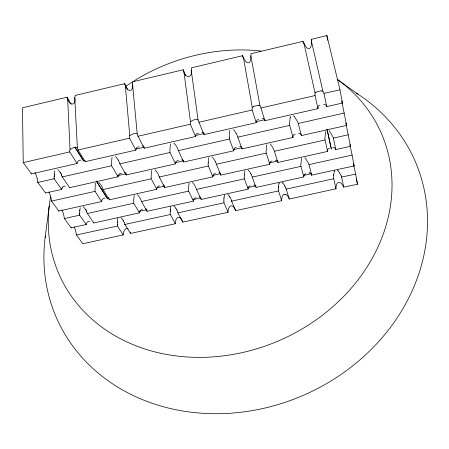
<?xml version="1.0" encoding="UTF-8"?>
<svg xmlns="http://www.w3.org/2000/svg" width="449" height="449" viewBox="0 0 449 449"><rect width="100%" height="100%" fill="white"/><g stroke="black" fill="none" stroke-linecap="round" stroke-linejoin="round"><path stroke-width="0.67" d="M139.212 146.868A9.867 5.208 59.6 0 0 137.13 147.373A9.244 4.877 59.6 0 0 136.816 147.648L136.423 148.148A8.34 4.406 59.5 0 0 136.12 148.754A8.166 4.316 59.5 0 0 135.884 149.713L135.839 150.118L85.31 161.634L77.974 149.876A16.518 12.869 -31.9 0 0 77.795 149.012A15.311 11.932 -31.8 0 0 77.554 148.204A14.093 10.984 -31.8 0 0 77.357 147.699C75.471 145.947 72.036 148.479 70.022 149.388A13.925 10.922 -30.7 0 0 69.881 149.966A16.046 12.594 -30.6 0 0 69.64 151.79L77.093 163.503L31.537 173.886L23.253 162.6L22.45 107.805L67.086 97.209L71.223 104.14M135.839 150.118L129.458 138.045A16.607 13.246 -26.6 0 1 129.514 137.125A15.389 12.269 -26.7 0 1 129.638 136.221A13.986 11.146 -26.8 0 1 129.755 135.643L125.333 85.692A13.414 10.288 -25.2 0 1 125.125 85.226A14.806 11.354 -25.1 0 1 124.861 84.479A15.968 12.252 -25.1 0 1 124.659 83.682L75.129 95.441A15.855 11.938 -29.6 0 1 75.045 96.299A14.705 11.073 -29.6 0 1 74.899 97.141A13.498 10.17 -29.5 0 1 74.764 97.68L77.357 147.699M74.203 226.947A7.936 2.161 78 0 1 74.528 227.637A7.857 2.138 78 0 1 76.369 234.849L82.812 243.762L123.245 234.866A13.868 11.657 -32.1 0 1 123.402 233.205A11.915 10.013 -32.3 0 1 123.57 232.419A10.484 8.8 -32.3 0 1 123.638 232.172A9.249 7.762 -32.4 0 1 123.873 231.448A8.11 6.802 -32.5 0 1 124.059 231.005L124.85 229.703A3.373 2.823 -32.6 0 1 125.254 229.282A2.61 2.183 -32.6 0 1 125.681 228.962A2.144 1.79 -32.6 0 1 126.124 228.743A1.976 1.65 -32.6 0 1 126.899 228.603A2.144 1.79 -32.6 0 1 127.207 228.631A2.61 2.183 -32.6 0 1 127.673 228.76A3.373 2.817 -32.7 0 1 128.128 228.99M129.755 135.643C131.838 134.509 134.975 132.399 137.214 133.925A14.143 11.225 -28 0 1 137.433 134.431A15.361 12.19 -28.1 0 1 137.624 134.964A16.574 13.144 -28.2 0 1 137.927 136.098L144.191 148.215L195.556 136.507L195.573 136.109A8.228 3.918 60.2 0 1 195.742 135.149A8.402 4.002 60.3 0 1 195.989 134.554A8.755 4.17 60.3 0 1 196.207 134.212L196.331 134.066A9.311 4.428 60.4 0 1 196.606 133.808A9.945 4.731 60.4 0 1 198.492 133.336M137.383 194.636A9.087 5.029 60.9 0 1 139.987 197.953A8.273 4.574 60.9 0 1 140.318 198.576A7.947 4.395 61 0 1 140.762 199.524L140.891 199.839A7.599 4.198 61 0 1 141.312 201.096L147.031 211.311L193.446 201.135L193.463 200.754M79.675 213.359L79.686 213.017M54.138 176.827L54.149 176.463M89.671 221.2A8.565 5.147 61.1 0 0 86.915 222.665A7.622 4.574 61.1 0 0 86.618 223.293A7.302 4.383 61.1 0 0 86.309 224.483L71.195 227.8A7.857 2.138 78 0 1 71.223 227.312M208.184 163.082L208.168 164.166A7.936 2.093 -87.8 0 0 208.201 165.569L212.882 176.861L164.676 187.559L159.069 176.547A7.874 4.159 60.5 0 0 158.626 175.25L158.491 174.925A8.239 4.35 60.5 0 0 158.031 173.948A8.576 4.529 60.5 0 0 157.678 173.308A9.423 4.978 60.5 0 0 155.006 169.834M105.021 198.155A9.165 5.304 60.6 0 0 102.973 198.795A8.582 4.961 60.5 0 0 102.664 199.081L102.518 199.238A8.071 4.67 60.5 0 0 102.265 199.592A7.751 4.479 60.5 0 0 101.957 200.203A7.588 4.389 60.5 0 0 101.693 201.146L101.642 201.539L58.802 211.047L58.825 210.665A8.121 2.284 77.7 0 1 58.841 210.418M118.244 160.074A8.84 4.888 59.1 0 1 118.603 160.736A8.492 4.692 59.1 0 1 119.075 161.741L119.21 162.072A8.121 4.484 59.1 0 1 119.647 163.397L126.141 174.97L175.48 163.879L175.503 163.481A7.925 3.99 60.7 0 1 175.694 162.532A8.093 4.08 60.7 0 1 175.952 161.932A8.43 4.249 60.8 0 1 176.171 161.589L176.294 161.432A8.969 4.518 60.8 0 1 176.575 161.163A9.575 4.827 60.8 0 1 178.461 160.624M212.893 176.474L212.882 176.861M61.709 189.068L61.642 189.467L45.618 192.935M98.746 182.462A9.356 5.41 59.6 0 1 101.474 185.897A8.514 4.922 59.6 0 1 101.816 186.537A8.177 4.726 59.6 0 1 102.265 187.508L102.394 187.834A7.818 4.518 59.6 0 1 102.81 189.119L109.365 199.827L156.836 189.298L156.869 188.906A7.644 4.047 61.2 0 1 157.071 187.963A7.807 4.136 61.2 0 1 157.335 187.362A8.133 4.305 61.3 0 1 157.56 187.014L157.683 186.857A8.649 4.58 61.2 0 1 157.964 186.582A9.238 4.888 61.2 0 1 159.844 185.97M278.419 187.424L278.391 189.484A7.554 2.206 -89 0 0 278.475 190.786L281.663 200.692L235.59 210.671L231.605 201.006M333.663 175.351L333.641 177.428A7.611 2.638 -88.8 0 0 333.764 178.724M31.537 173.886L31.565 173.494A8.666 2.599 76.9 0 1 31.626 173.005M87.145 213.051L93.74 222.985L139.487 212.832M62.063 176.446L69.539 187.688L118.115 176.771L118.16 176.373A7.869 4.361 60 0 1 118.413 175.419A8.031 4.451 60 0 1 118.716 174.813A8.368 4.636 60 0 1 118.974 174.459L119.114 174.302A8.901 4.933 60 0 1 119.428 174.027M278.503 186.38L278.93 183.72M303.956 43.34L315.046 93.01L314.968 94.189A19.133 15.356 -12.2 0 0 315.03 95.413L317.976 108.607L264.888 120.708L260.891 107.85A18.735 15.12 -19.2 0 0 260.476 106.716L259.954 105.689L250.879 55.929L250.997 54.829A18.027 13.953 -19 0 0 250.991 53.695L302.98 41.353A18.392 14.16 -13.4 0 0 303.417 42.391L305.803 46.567A8.806 8.649 -42.3 0 0 306.661 47.555C307.896 49.295 310.506 48.644 310.86 46.561A8.772 8.643 -41.2 0 0 311.213 45.282L311.589 40.455A18.263 14.104 -15.1 0 0 311.533 39.321L326.872 35.533L339.988 89.834L342.441 103.034L326.754 106.609L326.608 106.239A8.598 3.042 -88.3 0 0 326.288 105.594L324.964 104.437L323.583 104.78M333.753 174.302L334.241 171.608M77.093 163.503L77.155 163.099A8.11 4.692 58.5 0 1 77.458 162.134A8.284 4.793 58.5 0 1 77.812 161.517A8.632 4.995 58.5 0 1 78.104 161.163L78.266 161.011A9.176 5.309 58.5 0 1 78.614 160.736A9.799 5.674 58.5 0 1 80.887 160.181M49.255 205.737L45.063 238.133A195.68 170.053 -23.6 0 0 308.766 392.886A195.68 170.053 -23.6 0 0 356.27 93.095M125.333 85.692C127.606 92.876 134.055 91.613 132.528 83.985A13.565 10.372 -26.3 0 0 132.64 83.441A14.772 11.287 -26.3 0 0 132.73 82.885A15.928 12.168 -26.4 0 0 132.809 81.746L183.141 69.797A16.113 12.454 -21.3 0 0 183.383 70.594A14.929 11.539 -21.4 0 0 183.574 71.094A13.526 10.456 -21.5 0 0 183.91 71.806C186.161 79.125 192.666 77.716 191.223 70.072A13.487 10.406 -22.6 0 0 191.319 69.528A14.884 11.478 -22.7 0 0 191.409 68.691A16.057 12.381 -22.8 0 0 191.426 67.833L242.572 55.693A18.128 14.026 -17.3 0 0 242.96 56.737L243.448 57.691L252.243 107.463L252.119 108.641A18.841 15.204 -17 0 0 252.125 109.859L256.256 122.672L204.042 134.571L198.896 122.094A16.692 13.403 -23.9 0 0 198.632 121.236A15.462 12.42 -23.8 0 0 198.312 120.427A14.054 11.287 -23.7 0 0 198.071 119.928C195.624 118.637 192.587 120.293 190.488 121.668A14.093 11.343 -22.2 0 0 190.348 122.549A15.513 12.488 -22.1 0 0 190.297 123.149A16.748 13.487 -22.1 0 0 190.275 124.07L195.556 136.507M290.161 117.369L289.549 123.817A8.537 2.649 -87.6 0 0 289.616 124.889L292.978 137.467L242.045 148.916L237.633 136.67A8.239 3.704 60.7 0 0 237.145 135.334L236.674 134.318A8.952 4.024 60.7 0 0 236.101 133.325M266.79 144.718L266.072 151.571A8.211 2.363 -88.2 0 0 266.128 152.609L269.793 164.239L220.841 175.099L216.21 163.773A7.936 3.794 61.1 0 0 215.744 162.471L215.296 161.488M301.56 158.222L300.808 164.862A7.975 2.582 -88.4 0 0 300.869 165.877L303.827 176.951L256.009 187.429L252.125 176.637A7.717 3.508 61.9 0 0 251.659 175.374L251.216 174.414M325.705 131.484L324.891 138.415A8.284 2.868 -87.8 0 0 324.964 139.465L327.59 151.414L277.88 162.443L274.255 150.797A8.211 3.238 62.3 0 0 273.89 149.82L272.189 146.559L270.186 143.955M304.113 174.728L303.827 175.868A7.611 2.913 64.8 0 0 303.81 176.811M62.372 187.491L62.821 186.975A8.828 5.332 58.1 0 1 63.169 186.689A9.435 5.685 58.3 0 1 65.425 186.111M315.046 93.01L316.029 92.202M304.377 174.313L305.926 173.763M252.243 107.463L253.432 106.609M262.272 118.777L263.417 118.48L264.512 119.681A8.514 2.498 -88.8 0 1 264.77 120.332L264.888 120.708M298.557 133.578L299.792 133.347L300.982 134.565A8.262 2.728 -89 0 1 301.268 135.211L301.397 135.576L346.6 125.417L341.902 101.901M275.327 160.304L276.444 160.17L277.51 161.432A7.959 2.447 -89.5 0 1 277.763 162.078L277.88 162.443M332.771 147.536L334.09 147.356L335.364 148.591A8.026 2.924 -89.3 0 1 335.667 149.225L335.807 149.59L350.489 146.335L346.241 125.153M309.254 172.916L310.304 173.017A8.211 3.02 -86.6 0 1 310.669 173.32L311.325 174.223A7.599 2.571 90 0 1 311.701 175.048M23.253 162.6L69.629 151.942M77.997 150.022L129.452 138.202M137.961 136.249L190.281 124.227M198.929 122.24L252.136 110.016M260.931 107.996L315.046 95.564M311.511 41.549L322.893 91.209L323.471 92.236A18.993 15.294 -14.3 0 1 323.942 93.364L339.988 89.834M83.632 160.972L74.994 147.25L83.632 160.972L85.041 160.652M135.733 149.13L144.011 147.244M195.556 135.486L204.351 133.482M256.048 121.696L265.084 119.63M37.767 181.952L37.817 182.446L54.127 178.753L61.642 189.467M62.164 176.934L111.599 165.737L118.115 176.771M119.765 163.885L169.997 152.508L175.48 163.879M178.298 150.628L229.344 139.067L233.761 150.78L183.63 162.044L178.163 150.14A8.177 4.097 60 0 0 177.697 148.81L176.715 146.795A9.783 4.911 60 0 0 173.959 143.158M237.779 137.158L289.661 125.406M294.353 116.414L297.698 121.971A8.525 3.098 62 0 1 298.074 122.97L298.237 123.464L344.299 113.03M117.745 175.626L126.107 173.741M175.464 162.639L183.731 160.781M233.581 149.568L241.989 147.676M50.844 197.257A8.408 2.441 77.3 0 1 51.074 198.278A8.357 2.425 77.3 0 1 51.253 199.272A8.385 2.436 77.3 0 1 51.444 200.602L51.495 201.085L95.065 191.353L101.642 201.539M102.922 189.596L151.212 178.803L156.836 189.298M159.193 177.018L208.241 166.057M216.345 164.25L266.167 153.115M274.401 151.274L325.02 139.965M329.156 130.71L332.838 136.636A8.284 2.812 62.6 0 1 333.225 137.619L333.382 138.096L348.334 134.751M107.524 198.784L96.389 181.099L107.524 198.784L108.944 198.469M156.897 187.856L164.732 186.111M212.321 175.548L220.594 173.707M269.406 162.869L277.987 160.967M61.833 209.801A8.121 2.284 77.7 0 1 62.069 210.233A8.149 2.29 77.7 0 1 62.512 211.221A8.121 2.284 77.7 0 1 63.612 214.515L63.679 214.835A8.121 2.284 77.7 0 1 64.291 218.119L64.325 218.573L79.681 215.183L86.298 224.618M87.246 213.516L133.746 203.251L139.476 212.961M141.424 201.562L188.631 191.145L193.446 201.135M196.426 189.422L244.346 178.848L248.224 189.136L201.113 199.457L196.297 188.962A7.655 3.856 61.5 0 0 195.854 187.699L194.928 185.802A9.16 4.613 61.5 0 0 192.368 182.44M252.265 177.102L300.92 166.366M304.877 157.487L308.446 163.178A7.987 2.963 62.9 0 1 308.805 164.126L308.957 164.592L352.111 155.073L350.007 145.386M304.063 175.323L311.617 173.662M139.454 211.378L146.93 209.739M192.986 199.637L201.057 197.869M247.854 187.603L255.964 185.824M311.69 175.093L354.132 165.928L352.111 155.073M76.386 235.001L117.464 226.049L123.245 235.007M124.867 224.438L170.356 214.521L175.29 223.731L130.53 233.429L124.833 224.287M177.866 212.882L224.023 202.819L228.092 212.298L182.681 222.132L177.826 212.731A7.369 3.873 62.1 0 0 177.187 210.895M231.645 201.158L278.487 190.948M286.181 189.108L333.747 178.741M341.571 177.035L355.653 174.128L353.846 165.911M286.226 189.259L289.274 199.047L336.004 188.782A16.461 14.076 -9.6 0 1 335.936 187.665L336.526 184.494A5.298 4.529 -10.7 0 1 336.93 183.759L337.294 183.304A2.812 2.402 -10.9 0 1 337.844 182.85A2.178 1.858 -11 0 1 338.305 182.62A2.06 1.757 -11 0 1 339.135 182.474A2.178 1.858 -11 0 1 339.466 182.496A2.812 2.402 -11 0 1 340.162 182.681L340.69 182.939A5.293 4.529 -11.1 0 1 341.375 183.439L343.272 186.071A16.349 14.037 -12.1 0 1 343.693 187.115L357.539 184.264L355.653 174.128M258.355 105.285L254.083 106.273A8.963 1.375 -13.5 0 0 253.449 106.604M272.021 161.039L270.607 161.466L269.827 163.139A7.964 3.266 63.8 0 0 269.782 163.846L269.793 164.239M329.409 148.282L328.163 148.675L327.562 150.32A8.037 2.868 64.1 0 0 327.562 151.027L327.59 151.414M295.111 134.352L293.725 134.711L292.989 136.361A8.256 3.143 63.4 0 0 292.956 137.074L292.978 137.467M258.742 119.58L257.193 119.905L256.317 121.55A8.509 3.44 62.7 0 0 256.25 122.274L256.256 122.672M321.636 90.911L322.893 91.209M319.997 105.599L318.633 105.88L317.954 107.496A8.582 2.98 63.2 0 0 317.948 108.215M259.954 105.689L258.944 105.341A8.941 1.375 -13.5 0 0 258.338 105.291M337.177 79.394L358.01 94.217M181.11 218.618L179.611 217.473A2.621 2.223 -28.1 0 0 179.134 217.344A2.15 1.824 -28.1 0 0 178.814 217.316A1.981 1.684 -28.1 0 0 178.034 217.456A2.15 1.824 -28.1 0 0 177.579 217.681A2.621 2.223 -28.1 0 0 177.159 218.006A3.384 2.874 -28.1 0 0 176.76 218.422L175.991 219.729A8.133 6.926 -27.8 0 0 175.739 220.408A9.277 7.902 -27.7 0 0 175.604 220.897A10.518 8.963 -27.6 0 0 175.486 221.402A11.96 10.198 -27.5 0 0 175.396 221.929A13.285 11.332 -27.4 0 0 175.312 222.749A14.334 12.23 -27.3 0 0 175.29 223.591L175.29 223.731M282.713 182.895L284.329 185.111M338.08 170.772L339.669 173.011M182.939 160.063L182.861 159.956A9.463 2.223 -87.9 0 0 181.794 159.878M37.817 182.446L45.613 193.07M51.495 201.085L58.802 211.047M64.325 218.573L71.195 227.929M164.138 185.695L163.997 185.454A9.132 1.976 -88.2 0 0 163.778 185.196M284.857 186.015L285.744 187.878M67.086 97.209L67.109 97.343A15.418 11.674 -28.5 0 0 67.496 98.892A13.347 10.103 -28.6 0 0 67.681 99.364C69.977 106.407 76.375 105.291 74.764 97.68M124.637 83.548L127.752 89.783M243.448 57.691L245.311 60.879A8.621 8.598 -39.5 0 0 246.175 61.855C247.393 63.567 249.981 62.955 250.306 60.879A8.593 8.587 31.5 0 0 250.637 59.616L250.879 55.929M341.105 175.8L340.196 173.926A8.25 3.339 63 0 0 339.64 173.045M183.108 69.662L185.454 75.438M86.623 211.485L86.747 211.799M61.519 174.796L61.653 175.127M345.966 123.032L346.6 125.417M242.533 55.553L243.364 58.19M289.274 199.047L289.229 198.913A16.142 13.913 -18.1 0 0 288.853 197.869L287.079 195.231A5.214 4.484 -17 0 0 286.428 194.731L285.923 194.468A2.778 2.385 -16.8 0 0 285.25 194.282M341.902 100.974L342.441 103.034M353.604 163.874L354.132 165.928M349.996 144.41L350.489 146.335M298.237 123.464L301.397 135.576M308.957 164.592L311.729 175.217M242.045 148.916L241.938 148.546A7.987 2.34 -87.6 0 0 241.624 147.693A8.161 2.385 -87.6 0 0 241.349 147.21A8.503 2.486 -87.6 0 0 241.158 146.958L241.051 146.857A9.541 2.784 -87.6 0 0 239.715 146.84M220.751 174.728L220.841 175.099M235.59 210.671L235.557 210.536A14.396 12.359 -23.9 0 0 235.31 209.75A13.341 11.45 -23.8 0 0 235.018 209.004A12 10.299 -23.7 0 0 234.793 208.544A10.568 9.07 -23.5 0 0 234.423 207.898A9.322 8.003 -23.4 0 0 234.288 207.702A8.183 7.021 -23.2 0 0 233.867 207.163L232.301 206.018A2.638 2.262 -22.7 0 0 231.807 205.895A2.161 1.852 -22.7 0 0 231.319 205.878A1.998 1.712 -22.7 0 0 230.685 206.012A2.161 1.852 -22.7 0 0 230.236 206.237A2.638 2.262 -22.7 0 0 229.809 206.562L228.676 208.291A8.194 7.038 -22.3 0 0 228.44 208.97A9.339 8.026 -22.2 0 0 228.317 209.459A10.591 9.103 -22.1 0 0 228.215 209.969A12.028 10.344 -21.9 0 0 228.114 210.766A13.375 11.506 -21.8 0 0 228.086 211.316A14.441 12.426 -21.7 0 0 228.086 212.153L228.092 212.298M50.754 196.903L50.838 197.24M37.149 178.489L37.059 178.141A8.666 2.599 76.9 0 0 34.837 172.579M356.265 178.927L357.539 184.264M302.935 41.213L303.389 43.25M333.764 178.898L336.02 188.922M204.042 134.571L203.953 134.2A8.228 2.093 -87.4 0 0 203.672 133.336A8.408 2.133 -87.5 0 0 203.431 132.853L203.167 132.506A9.833 2.492 -87.5 0 0 201.966 132.55M327.001 129.312L331.351 149.119L327.068 129.295M182.681 222.132L182.653 221.997A14.312 12.151 -29.3 0 0 182.356 220.953A13.268 11.264 -29.2 0 0 182.266 220.706M311.522 39.175L311.808 40.539M323.993 93.51L326.754 106.609M333.382 138.096L335.807 149.59M341.622 177.187L343.738 187.25M353.75 165.434L353.588 164.598M183.63 162.044L183.551 161.674A7.925 1.858 -87.9 0 0 183.495 161.444M346.151 124.687L345.949 123.57M326.872 35.533L327.781 40.331M164.676 187.559L164.609 187.188A7.65 1.656 -88.2 0 0 164.39 186.335M144.191 148.215L144.123 147.833A8.161 1.588 -87.8 0 0 144.078 147.603M147.031 211.311L146.969 210.946A7.42 1.459 -88.7 0 0 146.829 210.3M126.141 174.97L126.085 174.594A7.863 1.398 -88.1 0 0 126.04 174.358M191.223 70.072L198.071 119.928M183.91 71.806L190.488 121.668M93.74 222.985L93.729 222.861A7.319 1.078 -88.4 0 0 93.667 222.395M317.976 108.607L317.948 108.215M85.31 161.634L85.265 161.253A8.099 1.111 -87.9 0 0 85.237 161.017M132.528 83.985L137.214 133.925M69.505 187.312L69.539 187.688M244.346 178.848L244.307 178.365A7.712 2.312 -88 0 1 244.25 177.007L244.267 175.952A8.374 2.514 -88 0 1 244.357 174.891M281.663 200.692L281.652 200.551A16.226 13.975 -15.4 0 1 281.624 199.435L282.303 196.269A5.22 4.484 -16.6 0 1 282.724 195.534L283.094 195.085A2.778 2.385 -16.8 0 1 283.65 194.63A2.15 1.847 -16.8 0 1 284.105 194.4A2.032 1.745 -16.8 0 1 284.924 194.254M229.344 139.067L229.304 138.556A8.245 2.34 -87.3 0 1 229.248 137.125M188.631 191.145L188.602 190.657A7.655 1.863 -88.2 0 1 188.569 189.304L188.631 187.194A9.16 2.239 -88.2 0 1 189.152 183.141M169.997 152.508L169.969 151.998A8.172 1.83 -87.7 0 1 169.941 150.572L170.014 148.316A9.783 2.189 -87.7 0 1 170.536 143.938M151.212 178.803L151.19 178.304A7.874 1.616 -88 0 1 151.173 176.917L151.24 174.751A9.423 1.936 -88 0 1 151.723 170.581M67.681 99.364L70.022 149.388M133.746 203.251L133.729 202.768A7.599 1.431 -88.3 0 1 133.718 201.421L133.78 199.328A9.092 1.717 -88.3 0 1 134.217 195.326M111.599 165.737L111.582 165.226A8.104 1.341 -87.9 0 1 111.577 163.806L111.649 161.573A9.698 1.611 -87.9 0 1 112.076 157.229M95.065 191.353L95.053 190.853A7.818 1.167 -88.1 0 1 95.053 189.472L95.126 187.317A9.35 1.403 -88.1 0 1 95.508 183.192M233.761 150.78L233.766 150.387A7.987 3.614 61.2 0 1 233.884 149.438A8.155 3.693 61.3 0 1 234.092 148.849A8.497 3.845 61.3 0 1 234.277 148.507L234.384 148.361A9.036 4.086 61.4 0 1 234.625 148.097A9.653 4.367 61.4 0 1 236.326 147.592M79.681 215.183L79.675 214.701M54.127 178.753L54.127 178.247M229.254 137.119L229.265 135.996A8.958 2.542 -87.3 0 1 229.36 134.863A9.867 2.801 -87.3 0 1 229.944 130.395M45.147 237.454A195.68 170.053 -23.6 0 1 45.321 236.079M337.805 79.709A175.89 149.113 -23.6 0 1 275.495 342.144A175.89 149.113 -23.6 0 1 50.49 197.526M125.641 86.416A175.89 149.113 -23.6 0 1 132.685 81.752M133.875 81.005A175.89 149.113 -23.6 0 1 260.964 51.023M227.727 194.249A9.075 4.473 62.6 0 1 229.68 196.651M229.574 196.785A8.447 3.957 62.2 0 1 229.939 197.369M231.695 201.029A7.392 3.643 62.2 0 0 231.151 199.463A7.902 3.895 62.4 0 0 230.045 197.274M224.107 197.571A9.075 2.571 -88.6 0 1 224.545 194.995M223.972 202.712A7.392 2.122 -88.3 0 1 223.905 201.04M223.883 198.901A8.441 2.447 -88.6 0 1 224.017 197.465M223.877 201.051A7.902 2.301 -88.5 0 1 223.939 198.929M284.969 194.243A2.15 1.847 -16.8 0 1 285.306 194.271M284.307 185.134A8.183 3.715 62.8 0 1 284.829 186.038M278.992 183.866A9.614 2.666 -85.8 0 1 279.216 182.968M282.056 182.3A9.631 3.62 60.2 0 1 282.702 183.012M285.704 187.878A7.566 2.935 63.6 0 1 286.142 189.096M278.386 187.413A8.166 2.991 -88.6 0 1 278.47 186.363M173.965 206.046A9.008 4.86 62.2 0 1 175.952 208.415M175.845 208.532A8.379 4.333 61.8 0 1 176.384 209.402M170.244 214.51A7.375 1.762 -88.4 0 1 170.199 212.422A7.706 1.863 -88.4 0 1 170.193 211.698M170.351 209.548A9.014 2.144 -88.8 0 1 170.788 206.613M181.626 219.353A9.272 7.874 -28.8 0 0 181.503 219.157A8.127 6.903 -28.6 0 0 181.379 218.966M176.491 209.329A7.841 4.232 62.1 0 1 177.265 210.878M182.075 220.229A12.213 10.372 -29.1 0 0 181.968 219.999A10.804 9.176 -28.9 0 0 181.862 219.774M170.233 210.592A8.385 1.992 -88.7 0 1 170.323 209.503M170.272 211.709A7.992 1.903 -88.6 0 1 170.317 210.654M341.139 175.8A7.627 2.632 63.5 0 1 341.61 177.052M334.303 171.726A9.682 3.233 -85.6 0 1 334.561 170.811M337.452 170.182A9.715 3.16 60.4 0 1 338.075 170.901M333.629 175.346A8.228 3.469 -88.3 0 1 333.719 174.285M120.977 217.653A8.941 5.253 61.7 0 1 123.004 219.993M122.891 220.105A8.318 4.698 61.3 0 1 123.256 220.678M124.322 222.435A7.313 4.294 61.2 0 1 124.929 224.304M130.249 232.245A13.234 11.057 -33.6 0 1 130.322 232.503A14.278 11.921 -33.7 0 1 130.446 233.025M117.475 221.054A8.952 1.661 -88.8 0 1 117.846 218.13M123.222 220.706A7.785 4.395 61.6 0 1 124.126 222.474M117.515 225.785A7.33 1.19 -88.6 0 1 117.503 224.236M117.565 222.306A8.329 1.336 -88.3 0 1 117.627 221.34M117.369 224.304A7.796 1.442 -88.6 0 1 117.436 222.171M199.255 197.072A8.879 2.228 -89.2 0 1 200.237 197.358M200.742 197.897A7.42 1.936 -87.8 0 1 201.146 199.12M196.134 197.863A8.873 4.496 61.5 0 0 194.131 198.688A8.031 4.08 61.3 0 0 193.828 199.204M200.254 197.195A8.037 2.088 -87.5 0 1 200.507 197.498M193.379 200.675A7.47 3.822 61.4 0 1 193.558 199.754A7.74 3.957 61.2 0 1 193.805 199.171M200.591 197.571A7.74 2.021 -87.6 0 1 200.748 197.863M248.196 170.059A9.233 4.198 62 0 1 250.716 173.46M253.713 185.128A8.941 2.728 -89.1 0 1 255.021 185.437M248.151 188.939A7.437 3.452 61.7 0 1 248.275 187.772A7.801 3.614 61.5 0 1 248.454 187.166M244.312 174.874A9.227 2.767 -88 0 1 244.929 170.777M250.514 185.841A8.946 4.08 63.2 0 0 248.78 186.767A8.099 3.721 61.7 0 0 248.482 187.211M255.032 185.325A8.093 2.514 -87.6 0 1 255.234 185.549M250.682 173.488A8.379 3.811 62 0 1 251.182 174.425M255.245 185.471A7.796 2.453 -87.5 0 1 255.633 186.054M255.616 186.111A7.437 2.346 -87.6 0 1 255.706 186.296M255.79 186.492A7.437 2.346 -87.6 0 1 256.02 187.166M145.594 208.847A8.817 1.74 -89.2 0 1 146.166 208.948M139.415 212.775A7.358 4.114 60.9 0 1 139.768 211.389A7.678 4.294 60.7 0 1 139.959 210.996M140.357 210.542A8.806 4.872 62.5 0 1 142.496 209.56M146.576 209.285A7.678 1.594 -87.7 0 1 146.638 209.408M139.981 211.024A7.97 4.428 60.9 0 1 140.341 210.519M308.845 173.067A9.648 3.62 87.5 0 1 309.254 172.887M304.102 174.712A8.228 3.407 60.6 0 1 304.371 174.307M83.183 206.731A9.126 5.399 60 0 1 85.411 209.386M86.663 211.81A7.538 4.451 60.5 0 1 87.055 213.039M79.905 210.474A9.137 1.128 -88.1 0 1 80.158 207.73M86.124 210.57A7.88 4.686 60.2 0 1 86.55 211.496M79.636 214.774A7.549 1.05 -88.2 0 1 79.641 213.387M79.653 211.159A8.542 1.263 -88.4 0 1 79.72 210.042M79.81 211.356A8.211 1.055 -88.3 0 0 79.782 212.012A7.886 1.01 -88.3 0 0 79.765 212.983M85.894 209.907A8.2 4.995 60.1 0 1 86.23 210.53M85.551 209.268A8.537 5.231 60.2 0 1 85.927 209.885M212.147 156.993A9.496 4.541 61.1 0 1 214.785 160.512A8.621 4.125 61.1 0 1 215.262 161.5M218.764 172.887A9.199 2.503 -88.1 0 1 219.965 173.005L220.049 173.129A8.194 2.228 -88.2 0 1 220.223 173.398M220.47 173.875A7.7 2.099 -88 0 1 220.756 174.717M220.313 173.538A7.869 2.138 -88.1 0 1 220.47 173.881M208.224 161.977A9.496 2.503 -87.8 0 1 208.802 157.739M215.503 173.606A9.311 4.468 61.7 0 0 213.791 174.167A8.716 4.181 61.8 0 0 213.55 174.448L213.438 174.599A8.194 3.934 61.7 0 0 213.247 174.936A7.869 3.777 61.7 0 0 213.034 175.537A7.7 3.699 61.6 0 0 212.888 176.468M208.218 163.082A8.621 2.273 -87.8 0 1 208.274 161.994M163.054 185.263A9.132 1.976 -88.2 0 1 163.7 185.145M164.345 186.066A7.829 1.695 -88.2 0 1 164.407 186.245M109.163 198.598A7.594 1.229 -88.3 0 1 109.315 199.457M108.181 197.453A9.07 1.47 -88.3 0 1 108.304 197.347M183.433 161.219A7.925 1.858 -87.9 0 0 183.304 160.821A8.093 1.897 -87.9 0 0 183.164 160.478M233.429 129.609A9.861 4.434 60.7 0 1 236.146 133.297M115.444 156.477A9.715 5.377 59.1 0 1 118.25 160.069M125.456 172.663A9.395 1.673 -88 0 1 125.518 172.742M124.777 172.713A9.395 1.673 -88 0 1 125.058 172.506M119.423 174.021A9.502 5.265 60.1 0 1 121.494 173.443M125.905 173.735A7.863 1.398 -88.1 0 1 125.95 173.931M125.872 173.443A8.054 1.431 -88.1 0 1 125.922 173.617M290.262 117.571A10.647 2.969 -84.5 0 1 290.509 116.549M293.635 115.797A10.636 3.525 58.9 0 1 294.331 116.611M57.826 169.683A9.76 5.786 57.9 0 1 60.228 172.551M61.558 175.132A8.06 4.776 58.3 0 1 61.968 176.429M54.323 174.751A9.62 0.937 -87.8 0 1 54.604 170.85M60.985 173.819A8.424 5.018 58.1 0 1 61.44 174.801M61.676 189.04A7.813 4.737 58.5 0 1 62.001 188.08M54.088 178.348A8.043 0.904 -87.9 0 1 54.099 176.878M54.256 175.385A8.75 0.892 -88 0 1 54.29 174.695M62.046 188.131A7.998 4.787 60.1 0 1 62.389 187.508M54.239 176.39A8.396 0.847 -88 0 1 54.273 175.385M60.75 173.118A8.772 5.354 57.9 0 1 61.109 173.78M60.385 172.438A9.132 5.607 57.9 0 1 60.789 173.095M69.421 187.53A7.807 0.892 -88.7 0 1 69.443 187.761M142.63 146.093A9.749 1.897 -87.8 0 1 143.472 146.015M143.815 146.531A8.357 1.628 -87.8 0 1 143.933 146.868M321.619 90.917A9.087 1.392 -13 0 0 320.94 90.883L316.612 91.877A9.115 1.403 -12.8 0 0 316.006 92.208M50.759 196.92A8.408 2.441 77.3 0 0 49.137 192.464A8.351 2.425 77.3 0 0 48.89 192.004M37.16 178.494A8.666 2.599 76.9 0 1 37.783 181.974"/></g></svg>
